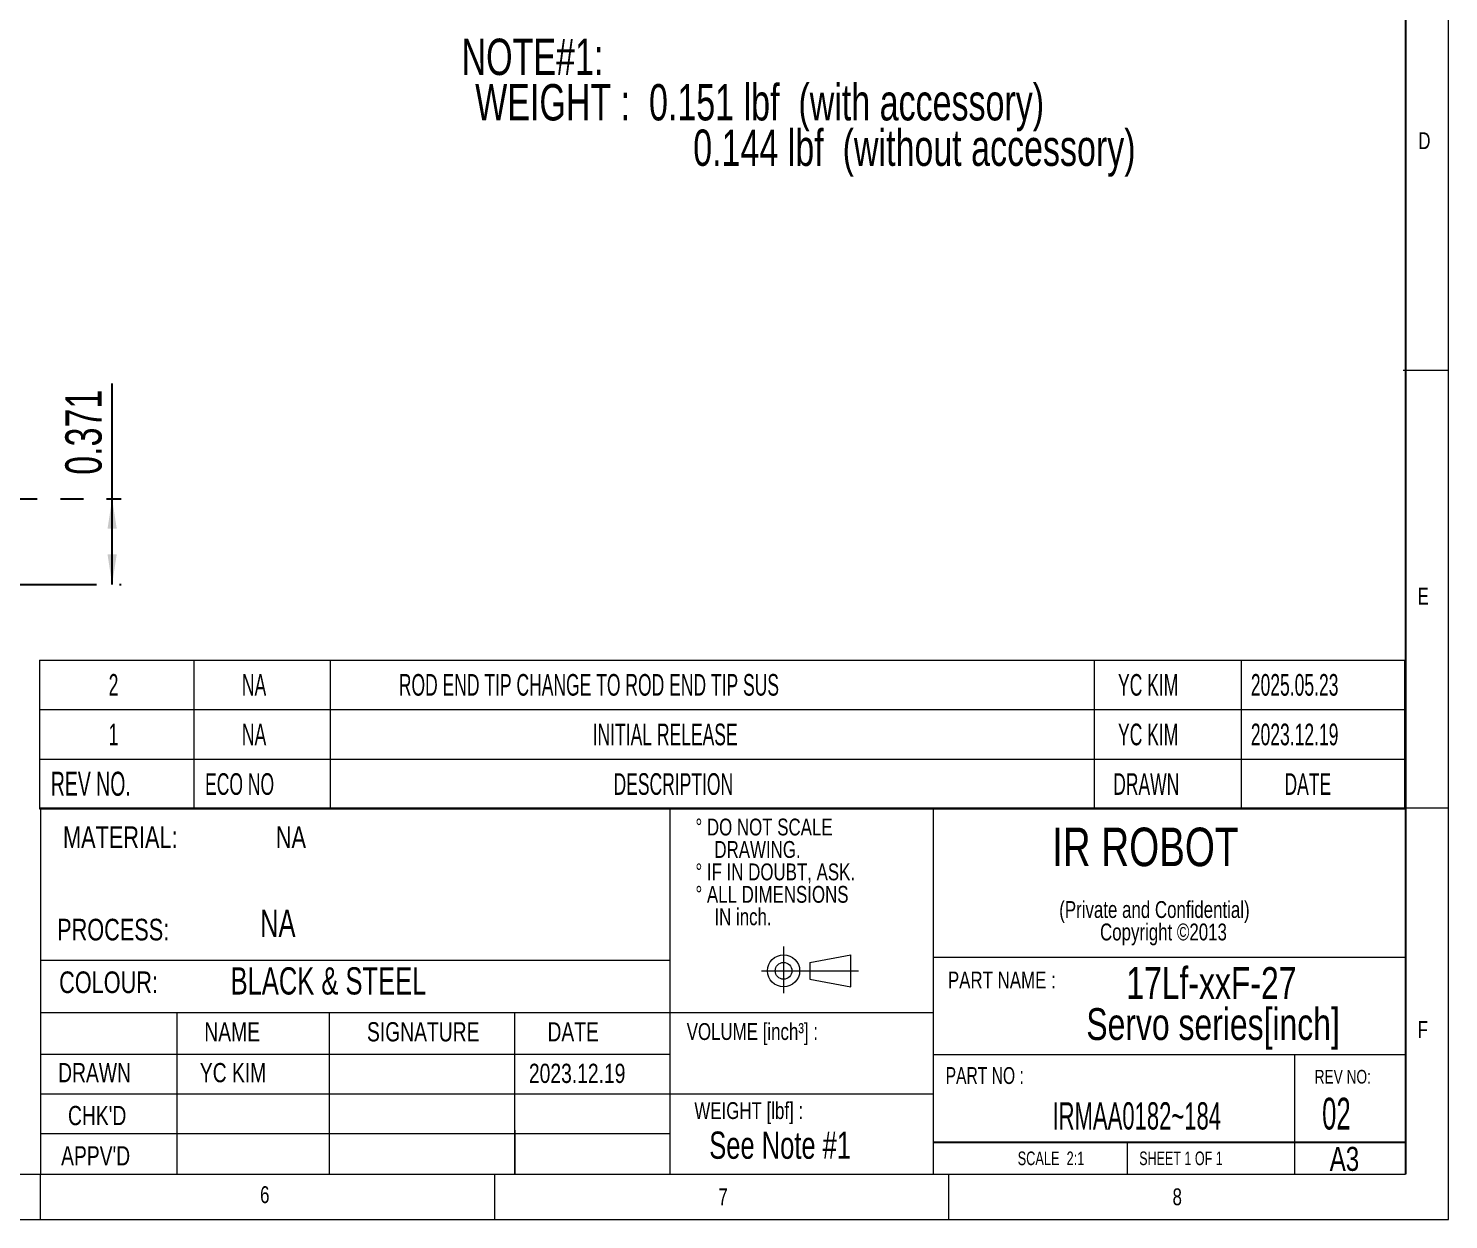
# Model space of a CAD drawing. Header units: inches. Extents: x 0.2 to 16.3, y 0.2 to 11.5.
# Drawn here: x 10.18 to 16.34, y 0.2 to 5.36 of the extents above; entities that cross this region are included whole.
import ezdxf

# ---------------------------------------------------------------- set-up
doc = ezdxf.new("R2010")
doc.units = ezdxf.units.IN
doc.header["$MEASUREMENT"] = 0
doc.linetypes.add('CENTERX2', pattern=[0.8, 0.5, -0.1, 0.1, -0.1])
doc.layers.add('CENTER_LINE', color=7, linetype='CENTERX2')
doc.layers.add('NOTES', color=7, linetype='Continuous')
doc.styles.add('SLDTEXTSTYLE0', font='TXT', dxfattribs={"width": 0.7})
doc.styles.add('SLDTEXTSTYLE1', font='TXT', dxfattribs={"width": 0.75})
doc.styles.add('SLDTEXTSTYLE2', font='TXT', dxfattribs={"width": 0.6875})
doc.styles.add('SLDTEXTSTYLE3', font='TXT', dxfattribs={"width": 0.605})
doc.styles.add('SLDTEXTSTYLE4', font='TXT', dxfattribs={"width": 0.694444})
doc.dimstyles.new('SLDDIMSTYLE3', dxfattribs={"dimtxt": 0.15748, "dimasz": 0.13, "dimexe": 0, "dimexo": 0.0625, "dimgap": 0.03937, "dimtad": 1, "dimdec": 3, "dimrnd": 1e-09, "dimdsep": 46, "dimtxsty": 'SLDTEXTSTYLE0', "dimsah": 1, "dimcen": 0.09, "dimadec": 0, "dimazin": 2, "dimtfac": 1, "dimtdec": 3, "dimtofl": 0, "dimtmove": 0, "dimatfit": 3, "dimfxl": 1, "dimfrac": 2, "dimtolj": 1, "dimtzin": 12, "dimarcsym": 0})

# ---------------------------------------------------------------- blocks, each defined once
blk = doc.blocks.new('SW_NOTE_0')
at = {"layer": 'CENTER_LINE', "color": 0, "char_height": 0.15748, "attachment_point": 1, "style": 'SLDTEXTSTYLE0'}
for s, insert in [('NOTE#1:', (0.0591, 0.203)), ('WEIGHT :  0.151 lbf  (with accessory)', (0.1181, 0.0062)), ('0.144 lbf  (without accessory)', (1.063, -0.1907))]:
    blk.add_mtext(s, dxfattribs=dict(at, insert=insert))
blk = doc.blocks.new('SW_NOTE_0_3')
at = {"color": 0, "linetype": 'Continuous', "lineweight": 0, "char_height": 0.072917, "attachment_point": 2, "style": 'SLDTEXTSTYLE1'}
for s, insert in [('(Private and Confidential)', (0.6061, 0.094)), ('Copyright ©2013', (0.6452, -0.0032))]:
    blk.add_mtext(s, dxfattribs=dict(at, insert=insert))
blk = doc.blocks.new('SW_NOTE_0_4')
at = {"color": 0, "linetype": 'Continuous', "lineweight": 0, "char_height": 0.137795, "attachment_point": 2, "style": 'SLDTEXTSTYLE1'}
for s, insert in [('17Lf-xxF-27', (0.4564, 0.1776)), ('Servo series[inch]', (0.4636, -0.0005))]:
    blk.add_mtext(s, dxfattribs=dict(at, insert=insert))
blk = doc.blocks.new('SW_NOTE_0_5')
at = {"color": 0, "linetype": 'Continuous', "lineweight": 0, "attachment_point": 1, "style": 'SLDTEXTSTYLE1'}
for s, insert, char_height in [('%%d DO NOT SCALE', (0, 0.094), 0.072917), ('DRAWING.', (0.082, -0.0032), 0.07292), ('%%d IF IN DOUBT, ASK.', (0, -0.1004), 0.072917), ('%%d ALL DIMENSIONS', (0, -0.1977), 0.072917), ('IN inch.', (0.082, -0.2949), 0.07292)]:
    blk.add_mtext(s, dxfattribs=dict(at, insert=insert, char_height=char_height))
blk = doc.blocks.new('SW_TABLEANNOTATION_1')
at = {"color": 0, "linetype": 'Continuous', "lineweight": 18}
for p, q in [((0, 0), (0, -0.2149)), ((0, 0), (0.6691, 0)), ((0.6691, 0), (0.6691, -0.2149)), ((0.6691, 0), (1.2592, 0)), ((1.2592, 0), (1.2592, -0.2149)), ((1.2592, 0), (4.5707, 0)), ((4.5707, 0), (4.5707, -0.2149)), ((4.5707, 0), (5.2082, 0)), ((5.2082, 0), (5.2082, -0.2149)), ((5.2082, 0), (5.9164, 0)), ((5.9164, 0), (5.9164, -0.2149)), ((0, -0.2149), (0, -0.4298)), ((0, -0.2149), (0.6691, -0.2149)), ((0.6691, -0.2149), (0.6691, -0.4298)), ((0.6691, -0.2149), (1.2592, -0.2149)), ((1.2592, -0.2149), (1.2592, -0.4298)), ((1.2592, -0.2149), (4.5707, -0.2149)), ((4.5707, -0.2149), (4.5707, -0.4298)), ((4.5707, -0.2149), (5.2082, -0.2149)), ((5.2082, -0.2149), (5.2082, -0.4298)), ((5.2082, -0.2149), (5.9164, -0.2149)), ((5.9164, -0.2149), (5.9164, -0.4298)), ((0, -0.4298), (0, -0.6446)), ((0, -0.4298), (0.6691, -0.4298)), ((0.6691, -0.4298), (0.6691, -0.6446)), ((0.6691, -0.4298), (1.2592, -0.4298)), ((1.2592, -0.4298), (1.2592, -0.6446)), ((1.2592, -0.4298), (4.5707, -0.4298)), ((4.5707, -0.4298), (4.5707, -0.6446)), ((4.5707, -0.4298), (5.2082, -0.4298)), ((5.2082, -0.4298), (5.2082, -0.6446)), ((5.2082, -0.4298), (5.9164, -0.4298)), ((5.9164, -0.4298), (5.9164, -0.6446)), ((0, -0.6446), (0.6691, -0.6446)), ((0.6691, -0.6446), (1.2592, -0.6446)), ((1.2592, -0.6446), (4.5707, -0.6446)), ((4.5707, -0.6446), (5.2082, -0.6446)), ((5.2082, -0.6446), (5.9164, -0.6446))]:
    blk.add_line(p, q, dxfattribs=at)
at = {"color": 0, "linetype": 'Continuous', "lineweight": 0, "attachment_point": 1, "style": 'SLDTEXTSTYLE3'}
for s, insert, char_height in [('2', (0.2998, -0.0607), 0.0938), ('NA', (0.8773, -0.0607), 0.09375), ('ROD END TIP CHANGE TO ROD END TIP SUS', (1.5573, -0.0607), 0.09375), ('YC KIM', (4.6742, -0.0607), 0.09375), ('2025.05.23', (5.2498, -0.0607), 0.09375), ('1', (0.2998, -0.2756), 0.0938), ('NA', (0.8773, -0.2756), 0.09375), ('INITIAL RELEASE', (2.3976, -0.2756), 0.09375), ('YC KIM', (4.6742, -0.2756), 0.09375), ('2023.12.19', (5.2498, -0.2756), 0.09375), ('REV NO.', (0.0491, -0.484), 0.10417), ('ECO NO', (0.7176, -0.4905), 0.09375), ('DESCRIPTION', (2.4879, -0.4905), 0.09375), ('DRAWN', (4.6533, -0.4905), 0.09375), ('DATE', (5.3956, -0.4905), 0.09375)]:
    blk.add_mtext(s, dxfattribs=dict(at, insert=insert, char_height=char_height))
blk = doc.blocks.new('_D_28')
at = {"layer": 'CENTER_LINE'}
for p, q in [((10.5465, 3.3203), (10.5465, 3.9069)), ((9.7222, 3.3203), (10.5858, 3.3203)), ((10.5465, 2.9494), (10.5465, 3.3203)), ((9.9781, 2.9494), (10.5858, 2.9494))]:
    blk.add_line(p, q, dxfattribs=at)
for points in [[(10.5465, 3.3203), (10.5265, 3.1903), (10.5665, 3.1903)], [(10.5465, 2.9494), (10.5665, 3.0794), (10.5265, 3.0794)]]:
    blk.add_solid(points, dxfattribs=at)
at = {"layer": 'CENTER_LINE', "insert": (10.3435, 3.424), "char_height": 0.15748, "attachment_point": 1, "rotation": 90, "style": 'SLDTEXTSTYLE0'}
blk.add_mtext('0.371', dxfattribs=at)

msp = doc.modelspace()

# ---------------------------------------------------------------- linework, layer by layer
at = {"color": 7, "linetype": 'Continuous', "lineweight": 18}
for p, q in [((16.3386, 0.1969), (16.3386, 11.4961)), ((16.1417, 3.878), (16.3386, 3.878)), ((10.2362, 1.9792), (10.2362, 0.3937)), ((16.3386, 1.9792), (10.2362, 1.9792)), ((12.9632, 1.9792), (12.9632, 0.3937)), ((14.1045, 1.9792), (14.1045, 0.3937)), ((10.2362, 1.3209), (12.9632, 1.3209)), ((13.5696, 1.3109), (13.7473, 1.3442)), ((13.5696, 1.3109), (13.5696, 1.2383)), ((13.7473, 1.2051), (13.7473, 1.3442)), ((16.1516, 1.3324), (14.1045, 1.3324)), ((13.5696, 1.2383), (13.7473, 1.2051)), ((10.8268, 1.0943), (10.8268, 0.3937)), ((11.4873, 1.0943), (11.4873, 0.3937)), ((12.292, 0.3937), (12.292, 1.0943)), ((12.9632, 0.9117), (10.2362, 0.9117)), ((15.6722, 0.3937), (15.6722, 0.9103)), ((14.1045, 0.741), (10.2362, 0.741)), ((10.2362, 0.5701), (12.9632, 0.5701)), ((12.292, 0.585), (12.292, 0.3937)), ((14.9453, 0.5283), (14.9453, 0.3937)), ((0.3937, 0.3937), (16.1516, 0.3937)), ((10.2362, 0.1969), (10.2362, 0.3937)), ((12.2047, 0.1969), (12.2047, 0.3937)), ((14.1732, 0.1969), (14.1732, 0.3937)), ((0.1969, 0.1969), (16.3386, 0.1969))]:
    msp.add_line(p, q, dxfattribs=at)
at = {"color": 7, "linetype": 'CENTERX2', "lineweight": 18}
for p, q in [((13.4566, 1.3801), (13.4566, 1.1786)), ((13.3607, 1.2746), (13.7805, 1.2746))]:
    msp.add_line(p, q, dxfattribs=at)
at = {"color": 7, "linetype": 'Continuous', "lineweight": 18}
for radius in [0.0696, 0.0363]:
    msp.add_circle((13.4566, 1.2746), radius, dxfattribs=at)
at = {"layer": 'NOTES', "color": 7}
for p, q in [((16.1516, 11.2992), (16.1516, 0.3937)), ((16.1516, 0.5314), (14.1045, 0.5314))]:
    msp.add_line(p, q, dxfattribs=at)
at = {"layer": 'NOTES', "color": 7, "linetype": 'Continuous', "lineweight": 18}
for p, q in [((10.2362, 1.0945), (14.1045, 1.0945)), ((16.1516, 0.9103), (14.1045, 0.9103))]:
    msp.add_line(p, q, dxfattribs=at)

# ---------------------------------------------------------------- block references
at = {"color": 7, "linetype": 'Continuous', "lineweight": 0}
for name, p in [('SW_TABLEANNOTATION_1', (10.2317, 2.6215)), ('SW_NOTE_0_5', (13.0747, 1.8403)), ('SW_NOTE_0_3', (14.4577, 1.4828)), ('SW_NOTE_0_4', (14.8542, 1.1134))]:
    msp.add_blockref(name, p, dxfattribs=at)
at = {"layer": 'CENTER_LINE'}
msp.add_blockref('SW_NOTE_0', (12.0018, 5.1109), dxfattribs=at)

# ---------------------------------------------------------------- texts
at = {"color": 7, "linetype": 'Continuous', "lineweight": 0}
for s, insert, char_height, attachment_point, style in [('D', (16.2073, 4.9082), 0.0729, 1, 'SLDTEXTSTYLE1'), ('E', (16.2042, 2.9345), 0.0729, 1, 'SLDTEXTSTYLE1'), ('MATERIAL:', (10.3338, 1.9007), 0.09375, 1, 'SLDTEXTSTYLE1'), ('NA', (11.3214, 1.9007), 0.09375, 2, 'SLDTEXTSTYLE1'), ('PROCESS:', (10.3082, 1.5003), 0.09375, 1, 'SLDTEXTSTYLE1'), ('PART NAME :', (14.1688, 1.2713), 0.072917, 1, 'SLDTEXTSTYLE1'), ('NAME', (10.9459, 1.0522), 0.08333, 1, 'SLDTEXTSTYLE1'), ('SIGNATURE', (11.651, 1.0522), 0.08333, 1, 'SLDTEXTSTYLE1'), ('DATE', (12.4332, 1.0522), 0.08333, 1, 'SLDTEXTSTYLE1'), ('VOLUME [inch³] :', (13.0367, 1.0481), 0.072917, 1, 'SLDTEXTSTYLE1'), ('DRAWN', (10.3125, 0.8753), 0.08333, 1, 'SLDTEXTSTYLE1'), ('2023.12.19', (12.3528, 0.8722), 0.08333, 1, 'SLDTEXTSTYLE1'), ('REV NO:', (15.7582, 0.8455), 0.05906, 1, 'SLDTEXTSTYLE1'), ("CHK'D", (10.3553, 0.6894), 0.08333, 1, 'SLDTEXTSTYLE1'), ('IRMAA0182~184', (14.9872, 0.7053), 0.11811, 2, 'SLDTEXTSTYLE3'), ("APPV'D", (10.3253, 0.5149), 0.08333, 1, 'SLDTEXTSTYLE1'), ('SCALE  2:1', (14.471, 0.4918), 0.05906, 1, 'SLDTEXTSTYLE0'), ('SHEET 1 OF 1', (14.9977, 0.4918), 0.059055, 1, 'SLDTEXTSTYLE2'), ('A3', (15.8233, 0.5121), 0.10417, 1, 'SLDTEXTSTYLE1')]:
    msp.add_mtext(s, dxfattribs=dict(at, insert=insert, char_height=char_height, attachment_point=attachment_point, style=style))
at = {"layer": 'CENTER_LINE', "attachment_point": 1}
for s, insert, char_height, style in [('NA', (11.1877, 1.5398), 0.11811, 'SLDTEXTSTYLE0'), ('BLACK & STEEL', (11.0601, 1.2902), 0.11811, 'SLDTEXTSTYLE0'), ('02', (15.7904, 0.7249), 0.1378, 'SLDTEXTSTYLE3'), ('See Note #1', (13.1343, 0.5784), 0.11811, 'SLDTEXTSTYLE0')]:
    msp.add_mtext(s, dxfattribs=dict(at, insert=insert, char_height=char_height, style=style))
at = {"layer": 'NOTES', "attachment_point": 1}
for s, insert, char_height, style in [('IR ROBOT', (14.6199, 1.8951), 0.16667, 'SLDTEXTSTYLE1'), ('COLOUR:', (10.3168, 1.2721), 0.09375, 'SLDTEXTSTYLE1'), ('F', (16.2042, 1.0567), 0.0729, 'SLDTEXTSTYLE1'), ('YC KIM', (10.9266, 0.8753), 0.08333, 'SLDTEXTSTYLE1'), ('PART NO :', (14.1589, 0.8575), 0.07292, 'SLDTEXTSTYLE4'), ('WEIGHT [lbf] :', (13.0699, 0.7055), 0.072917, 'SLDTEXTSTYLE1'), ('6', (11.1877, 0.3413), 0.0729, 'SLDTEXTSTYLE1'), ('7', (13.1737, 0.332), 0.0729, 'SLDTEXTSTYLE1'), ('8', (15.1422, 0.332), 0.0729, 'SLDTEXTSTYLE1')]:
    msp.add_mtext(s, dxfattribs=dict(at, insert=insert, char_height=char_height, style=style))

# ---------------------------------------------------------------- dimensions: what is measured, and where the dimension line sits
at = {"layer": 'CENTER_LINE'}
dim = msp.add_linear_dim(base=(10.5465, 3.3203), p1=(9.9387, 2.9494), p2=(9.6828, 3.3203), angle=90, dimstyle='SLDDIMSTYLE3', dxfattribs=at)
dim.commit()
dim.dimension.update_dxf_attribs({"geometry": '_D_28', "text_midpoint": (10.5465, 3.6654), "dimtype": 160})

doc.saveas('drawing.dxf')
